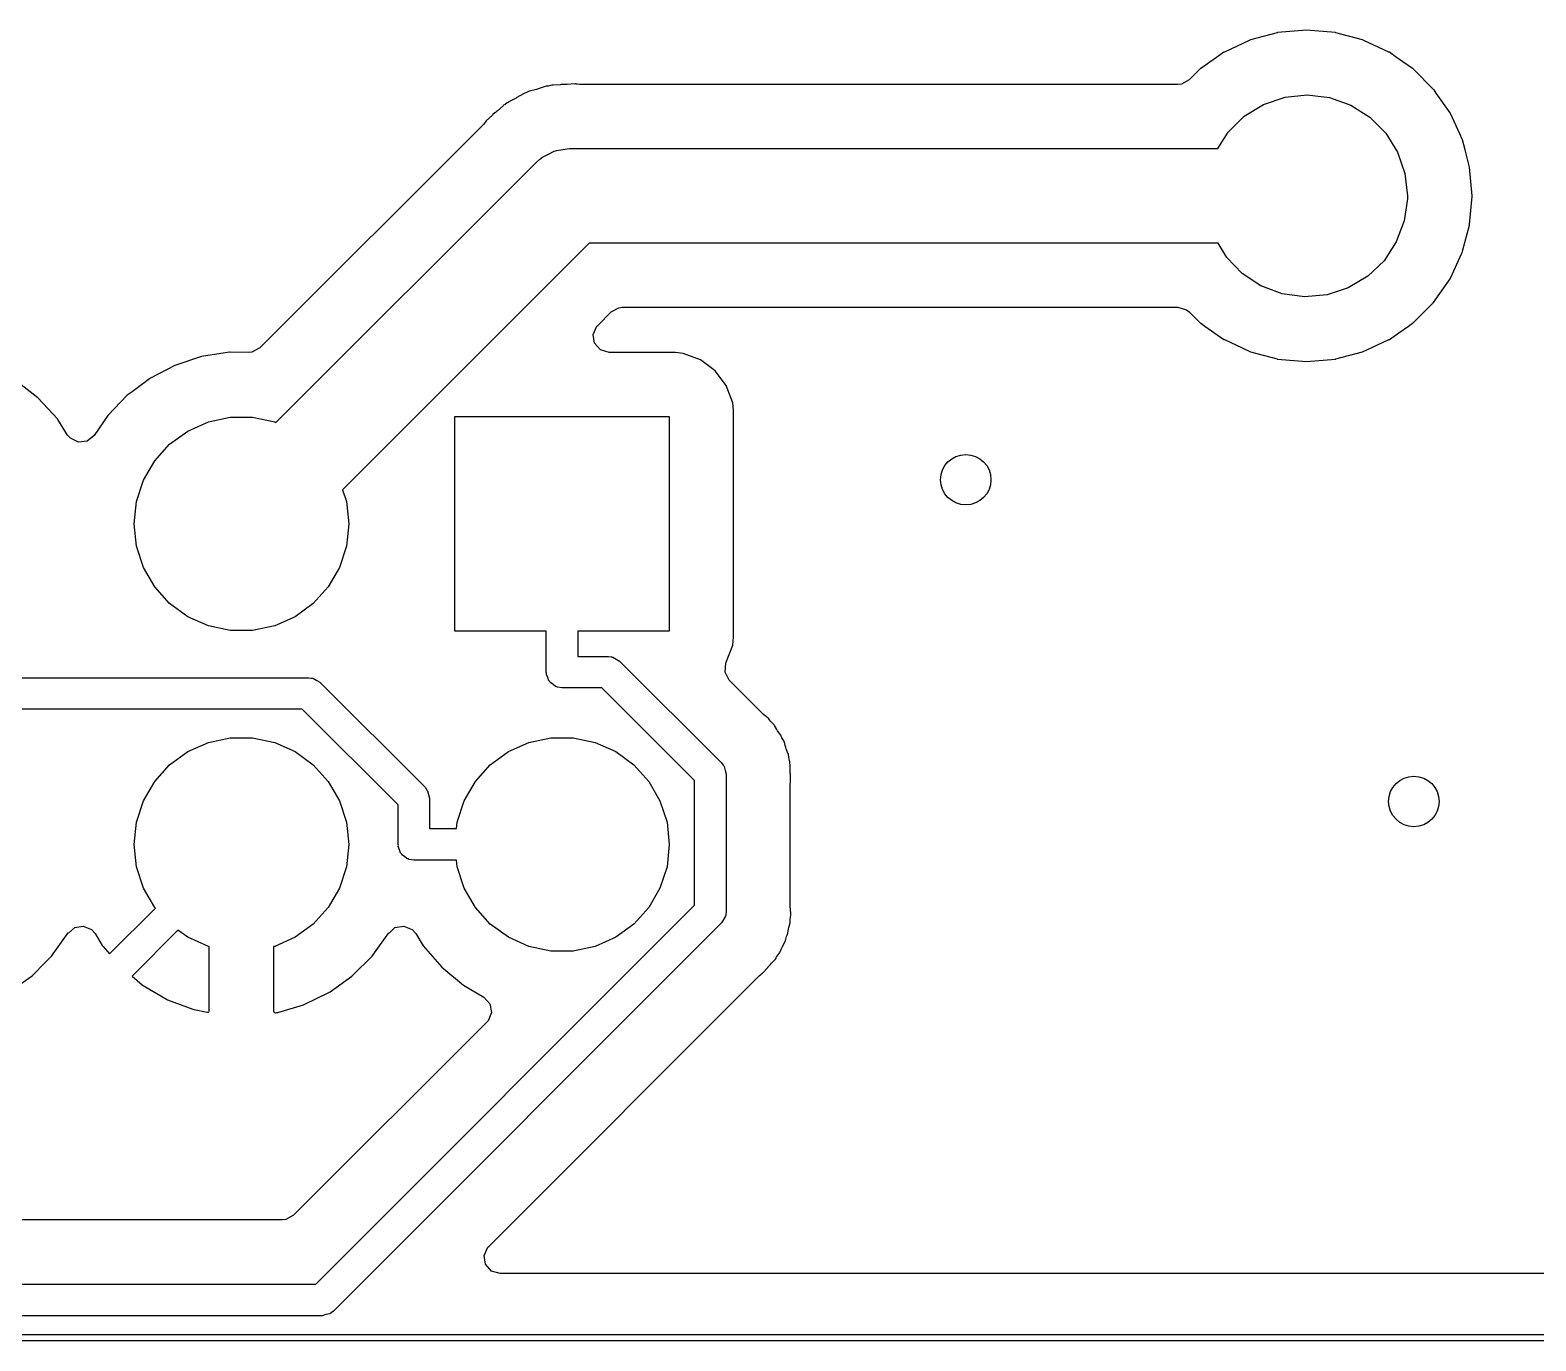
# Model space of a CAD drawing. Extents: x 0.3 to 11.5, y -8.2 to 3.2.
# Drawn here: x 10.4756 to 10.9454, y -3.3782 to -2.9691 of the extents above; entities that cross this region are included whole.
import ezdxf

# ---------------------------------------------------------------- set-up
doc = ezdxf.new("R2010")
doc.units = 0
doc.header["$MEASUREMENT"] = 0
doc.layers.add('BLACK', color=7, linetype='CONTINUOUS')

msp = doc.modelspace()

# ---------------------------------------------------------------- linework, layer by layer
at = {"layer": 'BLACK', "linetype": 'CONTINUOUS'}
for p, q in [((10.8559, -2.97236), (10.8482, -2.97599)), ((10.8561, -2.97227), (10.8559, -2.97236)), ((10.8559, -2.97236), (10.8559, -2.97236)), ((10.8563, -2.97222), (10.8561, -2.97227)), ((10.8646, -2.97), (10.8563, -2.97222)), ((10.8563, -2.97222), (10.8563, -2.97222)), ((10.8648, -2.96994), (10.8646, -2.97)), ((10.8646, -2.97), (10.8646, -2.97)), ((10.8738, -2.96915), (10.8648, -2.96994)), ((10.8828, -2.96994), (10.8738, -2.96915)), ((10.883, -2.97), (10.8828, -2.96994)), ((10.8913, -2.97222), (10.883, -2.97)), ((10.883, -2.97), (10.883, -2.97)), ((10.8915, -2.97227), (10.8913, -2.97222)), ((10.8913, -2.97222), (10.8913, -2.97222)), ((10.8917, -2.97236), (10.8915, -2.97227)), ((10.8995, -2.97599), (10.8917, -2.97236)), ((10.8917, -2.97236), (10.8917, -2.97236)), ((10.8457, -2.97766), (10.8408, -2.98113)), ((10.848, -2.97608), (10.8457, -2.97766)), ((10.8482, -2.97599), (10.848, -2.97608)), ((10.8482, -2.97599), (10.8482, -2.97599)), ((10.8997, -2.97608), (10.8995, -2.97599)), ((10.8995, -2.97599), (10.8995, -2.97599)), ((10.9019, -2.97766), (10.8997, -2.97608)), ((10.9025, -2.97807), (10.9019, -2.97766)), ((10.9069, -2.98113), (10.9025, -2.97807)), ((10.8406, -2.98125), (10.8372, -2.98463)), ((10.8408, -2.98113), (10.8406, -2.98125)), ((10.8408, -2.98113), (10.8408, -2.98113)), ((10.9071, -2.98125), (10.9069, -2.98113)), ((10.9069, -2.98113), (10.9069, -2.98113)), ((10.9134, -2.98763), (10.9071, -2.98125)), ((10.6336, -2.98763), (10.6314, -2.98821)), ((10.6339, -2.98754), (10.6336, -2.98763)), ((10.6341, -2.98746), (10.6339, -2.98754)), ((10.6366, -2.98666), (10.6341, -2.98746)), ((10.6372, -2.9866), (10.6366, -2.98666)), ((10.6379, -2.98646), (10.6372, -2.9866)), ((10.6384, -2.98632), (10.6379, -2.98646)), ((10.6387, -2.98631), (10.6384, -2.98632)), ((10.641, -2.98618), (10.6387, -2.98631)), ((10.6387, -2.98631), (10.6387, -2.98631)), ((10.6413, -2.98616), (10.641, -2.98618)), ((10.6419, -2.9861), (10.6413, -2.98616)), ((10.6421, -2.98608), (10.6419, -2.9861)), ((10.6429, -2.98608), (10.6421, -2.98608)), ((10.6431, -2.98608), (10.6429, -2.98608)), ((10.6455, -2.98595), (10.6431, -2.98608)), ((10.6457, -2.98594), (10.6455, -2.98595)), ((10.6455, -2.98595), (10.6455, -2.98595)), ((10.646, -2.98598), (10.6457, -2.98594)), ((10.6463, -2.98602), (10.646, -2.98598)), ((10.647, -2.98608), (10.6463, -2.98602)), ((10.8337, -2.98608), (10.647, -2.98608)), ((10.8348, -2.98597), (10.8337, -2.98608)), ((10.8372, -2.98463), (10.8348, -2.98597)), ((10.9136, -2.9878), (10.9134, -2.98763)), ((10.6238, -2.99231), (10.6233, -2.99257)), ((10.6244, -2.99187), (10.6238, -2.99231)), ((10.6247, -2.9917), (10.6244, -2.99187)), ((10.6249, -2.99153), (10.6247, -2.9917)), ((10.6272, -2.99035), (10.6249, -2.99153)), ((10.6274, -2.99022), (10.6272, -2.99035)), ((10.6295, -2.98904), (10.6274, -2.99022)), ((10.6297, -2.98891), (10.6295, -2.98904)), ((10.6295, -2.98904), (10.6295, -2.98904)), ((10.6299, -2.98883), (10.6297, -2.98891)), ((10.6302, -2.98875), (10.6299, -2.98883)), ((10.6299, -2.98883), (10.6299, -2.98883)), ((10.6309, -2.98845), (10.6302, -2.98875)), ((10.6311, -2.98833), (10.6309, -2.98845)), ((10.6314, -2.98821), (10.6311, -2.98833)), ((10.6311, -2.98833), (10.6311, -2.98833)), ((10.8544, -2.99605), (10.8604, -2.99237)), ((10.8604, -2.99237), (10.8671, -2.9901)), ((10.8671, -2.9901), (10.874, -2.98937)), ((10.874, -2.98937), (10.881, -2.9902)), ((10.881, -2.9902), (10.8876, -2.99256)), ((10.9143, -2.98883), (10.9136, -2.9878)), ((10.9136, -2.9878), (10.9136, -2.9878)), ((10.9186, -2.99501), (10.9143, -2.98883)), ((10.6199, -2.99571), (10.6179, -2.99746)), ((10.62, -2.99553), (10.6199, -2.99571)), ((10.6206, -2.99498), (10.62, -2.99553)), ((10.6208, -2.99483), (10.6206, -2.99498)), ((10.6212, -2.99449), (10.6208, -2.99483)), ((10.6214, -2.99432), (10.6212, -2.99449)), ((10.6232, -2.99274), (10.6214, -2.99432)), ((10.6233, -2.99257), (10.6232, -2.99274)), ((10.6232, -2.99274), (10.6232, -2.99274)), ((10.8494, -3.00096), (10.8544, -2.99605)), ((10.8876, -2.99256), (10.8936, -2.99632)), ((10.8936, -2.99632), (10.8985, -3.0013)), ((10.9187, -2.99521), (10.9186, -2.99501)), ((10.9216, -3.00147), (10.9187, -2.99521)), ((10.9187, -2.99521), (10.9187, -2.99521)), ((10.6171, -2.99848), (10.5473, -3.06831)), ((10.6176, -2.99789), (10.6171, -2.99848)), ((10.6179, -2.99746), (10.6176, -2.99789)), ((10.8461, -3.0061), (10.8494, -3.00096)), ((10.8985, -3.0013), (10.9022, -3.00726)), ((10.9224, -3.00318), (10.9216, -3.00147)), ((10.6398, -3.00669), (10.6418, -3.00644)), ((10.6418, -3.00644), (10.6439, -3.0061)), ((10.6439, -3.0061), (10.8461, -3.0061)), ((10.9225, -3.00339), (10.9224, -3.00318)), ((10.9233, -3.00651), (10.9225, -3.00339)), ((10.9225, -3.00339), (10.9225, -3.00339)), ((10.5523, -3.09159), (10.6335, -3.01043)), ((10.6335, -3.01043), (10.6346, -3.00946)), ((10.6346, -3.00946), (10.6349, -3.0092)), ((10.6349, -3.0092), (10.635, -3.0091)), ((10.635, -3.0091), (10.6354, -3.00879)), ((10.6354, -3.00879), (10.6373, -3.00789)), ((10.6373, -3.00789), (10.6391, -3.0069)), ((10.6391, -3.0069), (10.6395, -3.00684)), ((10.6395, -3.00684), (10.6398, -3.00669)), ((10.9022, -3.00726), (10.9045, -3.01389)), ((10.9247, -3.01189), (10.9233, -3.00651)), ((10.9045, -3.01389), (10.9053, -3.02087)), ((10.9255, -3.02087), (10.9247, -3.01189)), ((10.9053, -3.02175), (10.9043, -3.0287)), ((10.9053, -3.02087), (10.9053, -3.02175)), ((10.9247, -3.02985), (10.9255, -3.02108)), ((10.9255, -3.02108), (10.9255, -3.02087)), ((10.9043, -3.0287), (10.9018, -3.03526)), ((10.9247, -3.03006), (10.9247, -3.02985)), ((10.9225, -3.03814), (10.9247, -3.03006)), ((10.9247, -3.03006), (10.9247, -3.03006)), ((10.65, -3.03563), (10.5731, -3.11258)), ((10.8462, -3.03563), (10.65, -3.03563)), ((10.8489, -3.04008), (10.8462, -3.03563)), ((10.9018, -3.03526), (10.898, -3.04111)), ((10.9187, -3.04653), (10.9223, -3.03875)), ((10.9223, -3.03875), (10.9224, -3.03855)), ((10.9223, -3.03875), (10.9223, -3.03875)), ((10.9224, -3.03855), (10.9225, -3.03814)), ((10.8537, -3.04513), (10.8489, -3.04008)), ((10.898, -3.04111), (10.8929, -3.04595)), ((10.8596, -3.04898), (10.8537, -3.04513)), ((10.8929, -3.04595), (10.8868, -3.04955)), ((10.9134, -3.05411), (10.9186, -3.04672)), ((10.9186, -3.04672), (10.9187, -3.04653)), ((10.9187, -3.04653), (10.9187, -3.04653)), ((10.8662, -3.05143), (10.8596, -3.04898)), ((10.8732, -3.05236), (10.8662, -3.05143)), ((10.8802, -3.05172), (10.8732, -3.05236)), ((10.8868, -3.04955), (10.8802, -3.05172)), ((10.6527, -3.06128), (10.6569, -3.0571)), ((10.6569, -3.0571), (10.6593, -3.05576)), ((10.6593, -3.05576), (10.6604, -3.05565)), ((10.6604, -3.05565), (10.8337, -3.05565)), ((10.8337, -3.05565), (10.8364, -3.05644)), ((10.8364, -3.05644), (10.8372, -3.0571)), ((10.8372, -3.0571), (10.8406, -3.06048)), ((10.9071, -3.06048), (10.9134, -3.05411)), ((10.6513, -3.06408), (10.6524, -3.06153)), ((10.6524, -3.06153), (10.6527, -3.06128)), ((10.8406, -3.06048), (10.8408, -3.0606)), ((10.8408, -3.0606), (10.8408, -3.0606)), ((10.8408, -3.0606), (10.8421, -3.06153)), ((10.8421, -3.06153), (10.848, -3.06565)), ((10.9026, -3.06362), (10.9056, -3.06153)), ((10.9056, -3.06153), (10.9069, -3.0606)), ((10.9069, -3.0606), (10.9071, -3.06048)), ((10.9069, -3.0606), (10.9069, -3.0606)), ((10.6517, -3.06684), (10.6513, -3.06408)), ((10.6535, -3.06896), (10.6517, -3.06684)), ((10.848, -3.06565), (10.8482, -3.06574)), ((10.8482, -3.06574), (10.8482, -3.06574)), ((10.8482, -3.06574), (10.8537, -3.06831)), ((10.894, -3.06831), (10.8995, -3.06574)), ((10.8995, -3.06574), (10.8997, -3.06565)), ((10.8995, -3.06574), (10.8995, -3.06574)), ((10.8997, -3.06565), (10.9026, -3.06362)), ((10.5291, -3.07102), (10.5207, -3.07375)), ((10.5378, -3.06969), (10.5291, -3.07102)), ((10.538, -3.06969), (10.5378, -3.06969)), ((10.5437, -3.06976), (10.538, -3.06969)), ((10.538, -3.06969), (10.538, -3.06969)), ((10.5448, -3.06965), (10.5437, -3.06976)), ((10.5473, -3.06831), (10.5448, -3.06965)), ((10.6562, -3.06974), (10.6535, -3.06896)), ((10.6769, -3.06974), (10.6562, -3.06974)), ((10.6793, -3.07001), (10.6769, -3.06974)), ((10.6847, -3.07202), (10.6793, -3.07001)), ((10.6893, -3.07546), (10.6847, -3.07202)), ((10.8537, -3.06831), (10.8561, -3.06946)), ((10.8561, -3.06946), (10.8563, -3.06952)), ((10.8563, -3.06952), (10.8563, -3.06952)), ((10.8563, -3.06952), (10.8646, -3.07174)), ((10.8646, -3.07174), (10.8646, -3.07174)), ((10.8646, -3.07174), (10.8648, -3.07179)), ((10.8648, -3.07179), (10.8738, -3.07258)), ((10.8738, -3.07258), (10.8828, -3.07179)), ((10.8828, -3.07179), (10.883, -3.07174)), ((10.883, -3.07174), (10.8913, -3.06952)), ((10.883, -3.07174), (10.883, -3.07174)), ((10.8913, -3.06952), (10.8915, -3.06946)), ((10.8913, -3.06952), (10.8913, -3.06952)), ((10.8915, -3.06946), (10.894, -3.06831)), ((10.5207, -3.07375), (10.5129, -3.07782)), ((10.6927, -3.08005), (10.6893, -3.07546)), ((10.478, -3.08385), (10.4714, -3.07865)), ((10.5128, -3.07794), (10.5074, -3.08197)), ((10.5129, -3.07782), (10.5128, -3.07794)), ((10.5128, -3.07794), (10.5128, -3.07794)), ((10.6948, -3.08542), (10.6927, -3.08005)), ((10.4781, -3.08398), (10.478, -3.08385)), ((10.478, -3.08385), (10.478, -3.08385)), ((10.4841, -3.09048), (10.4781, -3.08398)), ((10.5059, -3.0831), (10.4998, -3.08945)), ((10.5074, -3.08197), (10.5059, -3.0831)), ((10.695, -3.08787), (10.6948, -3.08542)), ((10.4842, -3.09065), (10.4841, -3.09048)), ((10.4873, -3.09555), (10.4842, -3.09065)), ((10.4842, -3.09065), (10.4842, -3.09065)), ((10.4998, -3.08945), (10.4956, -3.09565)), ((10.5312, -3.0914), (10.538, -3.08995)), ((10.538, -3.08995), (10.545, -3.08995)), ((10.545, -3.08995), (10.5519, -3.0914)), ((10.6081, -3.15669), (10.6081, -3.08976)), ((10.6081, -3.08976), (10.675, -3.08976)), ((10.675, -3.08976), (10.675, -3.15669)), ((10.695, -3.15859), (10.695, -3.08787)), ((10.4882, -3.09652), (10.4873, -3.09555)), ((10.4956, -3.09565), (10.4934, -3.09743)), ((10.5191, -3.09836), (10.5248, -3.09425)), ((10.5248, -3.09425), (10.5312, -3.0914)), ((10.5519, -3.0914), (10.5523, -3.09159)), ((10.4907, -3.09775), (10.4882, -3.09652)), ((10.4934, -3.09743), (10.4907, -3.09775)), ((10.5145, -3.10356), (10.5191, -3.09836)), ((10.511, -3.10962), (10.5145, -3.10356)), ((10.5088, -3.11627), (10.511, -3.10962)), ((10.5731, -3.11258), (10.5743, -3.11627)), ((10.5081, -3.12323), (10.5088, -3.11627)), ((10.5743, -3.11627), (10.575, -3.12323)), ((10.5088, -3.13019), (10.5081, -3.12323)), ((10.575, -3.12323), (10.5743, -3.13019)), ((10.511, -3.13684), (10.5088, -3.13019)), ((10.5743, -3.13019), (10.5721, -3.13684)), ((10.5145, -3.1429), (10.511, -3.13684)), ((10.5721, -3.13684), (10.5686, -3.1429)), ((10.5191, -3.1481), (10.5145, -3.1429)), ((10.5686, -3.1429), (10.5639, -3.1481)), ((10.5248, -3.15221), (10.5191, -3.1481)), ((10.5639, -3.1481), (10.5583, -3.15221)), ((10.5312, -3.15506), (10.5248, -3.15221)), ((10.538, -3.15651), (10.5312, -3.15506)), ((10.545, -3.15651), (10.538, -3.15651)), ((10.5519, -3.15506), (10.545, -3.15651)), ((10.5583, -3.15221), (10.5519, -3.15506)), ((10.6366, -3.15669), (10.6081, -3.15669)), ((10.6366, -3.16949), (10.6366, -3.15669)), ((10.675, -3.15669), (10.6465, -3.15669)), ((10.6465, -3.15669), (10.6465, -3.16457)), ((10.6927, -3.16641), (10.6948, -3.16104)), ((10.6948, -3.16104), (10.695, -3.15859)), ((10.6465, -3.16457), (10.656, -3.16457)), ((10.656, -3.16457), (10.6569, -3.1647)), ((10.6569, -3.1647), (10.657, -3.16468)), ((10.657, -3.16468), (10.6571, -3.16474)), ((10.6571, -3.16474), (10.6574, -3.16477)), ((10.6574, -3.16477), (10.6584, -3.16543)), ((10.6584, -3.16543), (10.6595, -3.16601)), ((10.6595, -3.16601), (10.6913, -3.19782)), ((10.6367, -3.16983), (10.6366, -3.16949)), ((10.6367, -3.17019), (10.6367, -3.16983)), ((10.6371, -3.17114), (10.6367, -3.17019)), ((10.6924, -3.16949), (10.6926, -3.1667)), ((10.6937, -3.17194), (10.6924, -3.16949)), ((10.6926, -3.1667), (10.6927, -3.16649)), ((10.6927, -3.16649), (10.6927, -3.16641)), ((6.86057, -3.17122), (10.5626, -3.17122)), ((10.5626, -3.17122), (10.5634, -3.17135)), ((10.5634, -3.17135), (10.5636, -3.17133)), ((10.5636, -3.17133), (10.5637, -3.17139)), ((10.5637, -3.17139), (10.564, -3.17142)), ((10.564, -3.17142), (10.565, -3.17208)), ((10.565, -3.17208), (10.566, -3.17266)), ((10.566, -3.17266), (10.5988, -3.20537)), ((10.6374, -3.17215), (10.6371, -3.17114)), ((10.6377, -3.17238), (10.6374, -3.17215)), ((10.6378, -3.17271), (10.6377, -3.17238)), ((10.6387, -3.17328), (10.6378, -3.17271)), ((10.6395, -3.17397), (10.6387, -3.17328)), ((10.6398, -3.17402), (10.6395, -3.17397)), ((10.6401, -3.17421), (10.6398, -3.17402)), ((10.6415, -3.17441), (10.6401, -3.17421)), ((10.654, -3.17441), (10.6415, -3.17441)), ((10.6829, -3.20333), (10.654, -3.17441)), ((10.7044, -3.18266), (10.6937, -3.17194)), ((10.5605, -3.18106), (6.86261, -3.18106)), ((10.5904, -3.21089), (10.5605, -3.18106)), ((10.7048, -3.18298), (10.7044, -3.18266)), ((10.7059, -3.18389), (10.7048, -3.18298)), ((10.7061, -3.18409), (10.7059, -3.18389)), ((10.7059, -3.18389), (10.7059, -3.18389)), ((10.7063, -3.18434), (10.7061, -3.18409)), ((10.7066, -3.18473), (10.7063, -3.18434)), ((10.7071, -3.18532), (10.7066, -3.18473)), ((10.7077, -3.18589), (10.7071, -3.18532)), ((10.7078, -3.18616), (10.7077, -3.18589)), ((10.7086, -3.18739), (10.7078, -3.18616)), ((10.7078, -3.18616), (10.7078, -3.18616)), ((10.7088, -3.18778), (10.7086, -3.18739)), ((10.7098, -3.18918), (10.7088, -3.18778)), ((10.7101, -3.18993), (10.7098, -3.18918)), ((10.5191, -3.19836), (10.5248, -3.19425)), ((10.5248, -3.19425), (10.5312, -3.1914)), ((10.5312, -3.1914), (10.538, -3.18995)), ((10.538, -3.18995), (10.545, -3.18995)), ((10.545, -3.18995), (10.5519, -3.1914)), ((10.5519, -3.1914), (10.5583, -3.19425)), ((10.5583, -3.19425), (10.5639, -3.19836)), ((10.6191, -3.19836), (10.6248, -3.19425)), ((10.6248, -3.19425), (10.6312, -3.1914)), ((10.6312, -3.1914), (10.638, -3.18995)), ((10.638, -3.18995), (10.645, -3.18995)), ((10.645, -3.18995), (10.6519, -3.1914)), ((10.6519, -3.1914), (10.6583, -3.19425)), ((10.6583, -3.19425), (10.6639, -3.19836)), ((10.7105, -3.19062), (10.7101, -3.18993)), ((10.7109, -3.19131), (10.7105, -3.19062)), ((10.7112, -3.19233), (10.7109, -3.19131)), ((10.7114, -3.19298), (10.7112, -3.19233)), ((10.7115, -3.19342), (10.7114, -3.19298)), ((10.712, -3.19475), (10.7115, -3.19342)), ((10.5145, -3.20356), (10.5191, -3.19836)), ((10.5639, -3.19836), (10.5686, -3.20356)), ((10.6145, -3.20356), (10.6191, -3.19836)), ((10.6639, -3.19836), (10.6686, -3.20356)), ((10.6913, -3.19782), (10.6918, -3.19852)), ((10.6918, -3.19852), (10.6919, -3.19864)), ((10.6919, -3.19864), (10.692, -3.19874)), ((10.692, -3.19874), (10.6921, -3.19895)), ((10.6921, -3.19895), (10.6924, -3.20013)), ((10.7122, -3.19504), (10.712, -3.19475)), ((10.712, -3.19475), (10.712, -3.19475)), ((10.7122, -3.19535), (10.7122, -3.19504)), ((10.7123, -3.19583), (10.7122, -3.19535)), ((10.7124, -3.1966), (10.7123, -3.19583)), ((10.7125, -3.19706), (10.7124, -3.1966)), ((10.7126, -3.19736), (10.7125, -3.19706)), ((10.7125, -3.19706), (10.7125, -3.19706)), ((10.7127, -3.1989), (10.7126, -3.19736)), ((10.7127, -3.1991), (10.7127, -3.1989)), ((10.511, -3.20962), (10.5145, -3.20356)), ((10.5686, -3.20356), (10.5721, -3.20962)), ((10.611, -3.20962), (10.6145, -3.20356)), ((10.6686, -3.20356), (10.6721, -3.20962)), ((10.6829, -3.24223), (10.6829, -3.20333)), ((10.6924, -3.20013), (10.6927, -3.2013)), ((10.6927, -3.2013), (10.6927, -3.24427)), ((10.7127, -3.19957), (10.7127, -3.1991)), ((10.7127, -3.19973), (10.7127, -3.19957)), ((10.7127, -3.20082), (10.7127, -3.19973)), ((10.7127, -3.20098), (10.7127, -3.20082)), ((10.7128, -3.20131), (10.7127, -3.20098)), ((10.7128, -3.20366), (10.7128, -3.20131)), ((10.7128, -3.20396), (10.7128, -3.20366)), ((10.5988, -3.20537), (10.5993, -3.20607)), ((10.5993, -3.20607), (10.5994, -3.20619)), ((10.5994, -3.20619), (10.5994, -3.2063)), ((10.5994, -3.2063), (10.5996, -3.2065)), ((10.5996, -3.2065), (10.5999, -3.20769)), ((10.5999, -3.20769), (10.6002, -3.20885)), ((10.7127, -3.2044), (10.7128, -3.20396)), ((10.7127, -3.24286), (10.7127, -3.2044)), ((10.5088, -3.21627), (10.511, -3.20962)), ((10.5721, -3.20962), (10.5743, -3.21627)), ((10.5904, -3.22323), (10.5904, -3.21089)), ((10.6002, -3.20885), (10.6002, -3.21831)), ((10.6088, -3.21627), (10.611, -3.20962)), ((10.6721, -3.20962), (10.6743, -3.21627)), ((10.5081, -3.22323), (10.5088, -3.21627)), ((10.5743, -3.21627), (10.575, -3.22323)), ((10.6086, -3.21831), (10.6088, -3.21627)), ((10.6743, -3.21627), (10.675, -3.22323)), ((10.6002, -3.21831), (10.6086, -3.21831)), ((10.5088, -3.23019), (10.5081, -3.22323)), ((10.575, -3.22323), (10.5743, -3.23019)), ((10.5905, -3.22357), (10.5904, -3.22323)), ((10.5904, -3.22392), (10.5905, -3.22357)), ((10.5908, -3.22488), (10.5904, -3.22392)), ((10.5911, -3.22589), (10.5908, -3.22488)), ((10.5914, -3.22612), (10.5911, -3.22589)), ((10.5916, -3.22644), (10.5914, -3.22612)), ((10.5924, -3.22701), (10.5916, -3.22644)), ((10.5932, -3.2277), (10.5924, -3.22701)), ((10.675, -3.22323), (10.6743, -3.23019)), ((10.511, -3.23684), (10.5088, -3.23019)), ((10.5743, -3.23019), (10.5721, -3.23684)), ((10.5936, -3.22775), (10.5932, -3.2277)), ((10.5939, -3.22795), (10.5936, -3.22775)), ((10.5953, -3.22815), (10.5939, -3.22795)), ((10.6086, -3.22815), (10.5953, -3.22815)), ((10.6088, -3.23019), (10.6086, -3.22815)), ((10.611, -3.23684), (10.6088, -3.23019)), ((10.6743, -3.23019), (10.6721, -3.23684)), ((10.5145, -3.2429), (10.511, -3.23684)), ((10.5721, -3.23684), (10.5686, -3.2429)), ((10.6145, -3.2429), (10.611, -3.23684)), ((10.6721, -3.23684), (10.6686, -3.2429)), ((10.5004, -3.2574), (10.5147, -3.24313)), ((10.5147, -3.24313), (10.5145, -3.2429)), ((10.5686, -3.2429), (10.5639, -3.2481)), ((10.5647, -3.36043), (10.6829, -3.24223)), ((10.6191, -3.2481), (10.6145, -3.2429)), ((10.6686, -3.2429), (10.6639, -3.2481)), ((10.6925, -3.24567), (10.6919, -3.24669)), ((10.6926, -3.24542), (10.6925, -3.24567)), ((10.6927, -3.24427), (10.6926, -3.24514)), ((10.6926, -3.24514), (10.6926, -3.24532)), ((10.6926, -3.24532), (10.6926, -3.24542)), ((10.7128, -3.24333), (10.7127, -3.24286)), ((10.7127, -3.24663), (10.7128, -3.24585)), ((10.7129, -3.24506), (10.7128, -3.24333)), ((10.7128, -3.24585), (10.7129, -3.24537)), ((10.7129, -3.24537), (10.7129, -3.24506)), ((10.4876, -3.2509), (10.4895, -3.24919)), ((10.4895, -3.24919), (10.4922, -3.24871)), ((10.4922, -3.24871), (10.4948, -3.24979)), ((10.4948, -3.24979), (10.4959, -3.25104)), ((10.5217, -3.24998), (10.5074, -3.26435)), ((10.5248, -3.25221), (10.5217, -3.24998)), ((10.5639, -3.2481), (10.5583, -3.25221)), ((10.6913, -3.24775), (10.5702, -3.36883)), ((10.5876, -3.25089), (10.5894, -3.24919)), ((10.5894, -3.24919), (10.5922, -3.24871)), ((10.5922, -3.24871), (10.5948, -3.24979)), ((10.5948, -3.24979), (10.5959, -3.25104)), ((10.6248, -3.25221), (10.6191, -3.2481)), ((10.6639, -3.2481), (10.6583, -3.25221)), ((10.6919, -3.24669), (10.6913, -3.24775)), ((10.712, -3.25098), (10.7122, -3.24957)), ((10.7122, -3.24957), (10.7123, -3.24911)), ((10.7123, -3.24911), (10.7127, -3.24772)), ((10.7127, -3.24742), (10.7127, -3.24663)), ((10.7127, -3.24772), (10.7127, -3.24742)), ((10.7127, -3.24772), (10.7127, -3.24772)), ((10.4828, -3.2574), (10.4875, -3.25087)), ((10.4875, -3.25087), (10.4876, -3.2509)), ((10.4959, -3.25104), (10.4981, -3.25474)), ((10.4981, -3.25474), (10.4984, -3.25507)), ((10.4984, -3.25507), (10.5004, -3.2574)), ((10.5312, -3.25506), (10.5248, -3.25221)), ((10.5315, -3.25513), (10.5312, -3.25506)), ((10.5315, -3.27516), (10.5315, -3.25513)), ((10.5519, -3.25506), (10.5515, -3.25513)), ((10.5515, -3.25513), (10.5515, -3.27514)), ((10.5583, -3.25221), (10.5519, -3.25506)), ((10.5825, -3.25783), (10.5875, -3.25086)), ((10.5875, -3.25086), (10.5876, -3.25089)), ((10.5959, -3.25104), (10.5982, -3.25492)), ((10.5982, -3.25492), (10.604, -3.26157)), ((10.6312, -3.25506), (10.6248, -3.25221)), ((10.638, -3.25651), (10.6312, -3.25506)), ((10.6519, -3.25506), (10.645, -3.25651)), ((10.6583, -3.25221), (10.6519, -3.25506)), ((10.7101, -3.25547), (10.7103, -3.25505)), ((10.7103, -3.25505), (10.7112, -3.25353)), ((10.7112, -3.25353), (10.7114, -3.25275)), ((10.7114, -3.25275), (10.7116, -3.25202)), ((10.7116, -3.25202), (10.7118, -3.25157)), ((10.7118, -3.25157), (10.7119, -3.25129)), ((10.7118, -3.25157), (10.7118, -3.25157)), ((10.7119, -3.25129), (10.712, -3.25098)), ((10.712, -3.25098), (10.712, -3.25098)), ((10.4764, -3.26405), (10.4803, -3.26007)), ((10.4803, -3.26007), (10.4824, -3.25801)), ((10.4824, -3.25801), (10.4828, -3.2574)), ((10.5763, -3.26406), (10.5823, -3.25814)), ((10.5823, -3.25814), (10.5825, -3.25783)), ((10.645, -3.25651), (10.638, -3.25651)), ((10.7069, -3.26032), (10.7079, -3.25928)), ((10.7079, -3.25928), (10.7081, -3.25905)), ((10.7081, -3.25905), (10.7083, -3.25877)), ((10.7083, -3.25877), (10.7085, -3.25835)), ((10.7083, -3.25877), (10.7083, -3.25877)), ((10.7085, -3.25835), (10.709, -3.2577)), ((10.709, -3.2577), (10.7093, -3.25731)), ((10.7093, -3.25731), (10.7094, -3.25707)), ((10.7094, -3.25707), (10.7096, -3.25678)), ((10.7096, -3.25678), (10.7101, -3.25547)), ((10.7096, -3.25678), (10.7096, -3.25678)), ((10.469, -3.26933), (10.4762, -3.26422)), ((10.4762, -3.26422), (10.4764, -3.26405)), ((10.5074, -3.26435), (10.5106, -3.26704)), ((10.5692, -3.26919), (10.576, -3.26432)), ((10.576, -3.26432), (10.5763, -3.26406)), ((10.604, -3.26157), (10.6108, -3.26719)), ((10.6187, -3.34868), (10.7032, -3.2641)), ((10.7032, -3.2641), (10.7036, -3.2638)), ((10.7036, -3.2638), (10.7038, -3.26364)), ((10.7038, -3.26364), (10.7041, -3.26339)), ((10.7041, -3.26339), (10.7057, -3.26169)), ((10.7057, -3.26169), (10.7058, -3.26158)), ((10.7058, -3.26158), (10.7065, -3.2608)), ((10.7065, -3.2608), (10.7066, -3.26067)), ((10.7066, -3.26067), (10.7069, -3.26032)), ((10.5106, -3.26704), (10.5109, -3.26728)), ((10.5109, -3.26728), (10.5182, -3.27151)), ((10.5613, -3.27309), (10.5688, -3.2694)), ((10.5688, -3.2694), (10.5692, -3.26919)), ((10.6108, -3.26719), (10.6171, -3.2709)), ((10.5182, -3.27151), (10.5185, -3.27168)), ((10.5185, -3.27168), (10.5264, -3.27467)), ((10.5529, -3.27565), (10.5609, -3.27324)), ((10.5609, -3.27324), (10.5613, -3.27309)), ((10.6171, -3.2709), (10.619, -3.27293)), ((10.619, -3.27293), (10.6195, -3.27568)), ((10.5264, -3.27467), (10.5268, -3.27479)), ((10.5268, -3.27479), (10.5308, -3.27561)), ((10.5308, -3.27561), (10.5314, -3.27557)), ((10.5314, -3.27557), (10.5315, -3.27516)), ((10.5515, -3.27514), (10.5517, -3.27568)), ((10.5517, -3.27568), (10.5522, -3.27576)), ((10.5522, -3.27576), (10.5525, -3.27573)), ((10.5525, -3.27573), (10.5529, -3.27565)), ((10.6181, -3.27869), (10.5578, -3.33896)), ((10.6185, -3.27827), (10.6181, -3.27869)), ((10.6195, -3.27568), (10.6185, -3.27827)), ((10.5578, -3.33896), (10.5554, -3.3403)), ((10.5543, -3.34041), (10.4658, -3.34041)), ((10.5554, -3.3403), (10.5543, -3.34041)), ((10.6173, -3.35148), (10.6184, -3.34894)), ((10.6184, -3.34894), (10.6187, -3.34868)), ((10.6177, -3.35425), (10.6173, -3.35148)), ((10.6195, -3.35636), (10.6177, -3.35425)), ((10.6222, -3.35715), (10.6195, -3.35636)), ((11.278, -3.35715), (10.6222, -3.35715)), ((10.124, -3.36043), (10.5647, -3.36043)), ((10.5667, -3.37028), (10.1219, -3.37028)), ((10.5679, -3.36993), (10.5667, -3.37028)), ((10.5691, -3.36968), (10.5679, -3.36993)), ((10.5693, -3.36953), (10.5691, -3.36968)), ((10.5694, -3.3695), (10.5693, -3.36953)), ((10.5695, -3.36936), (10.5694, -3.3695)), ((10.5702, -3.36883), (10.5695, -3.36936)), ((6.67304, -3.37618), (11.302, -3.37618)), ((11.303, -3.37815), (6.67304, -3.37815))]:
    msp.add_line(p, q, dxfattribs=at)
at = {"layer": 'BLACK'}
for centre in [(10.7675, -3.10945), (10.9073, -3.20984)]:
    msp.add_circle(centre, 0.00787, dxfattribs=at)

doc.saveas('drawing.dxf')
